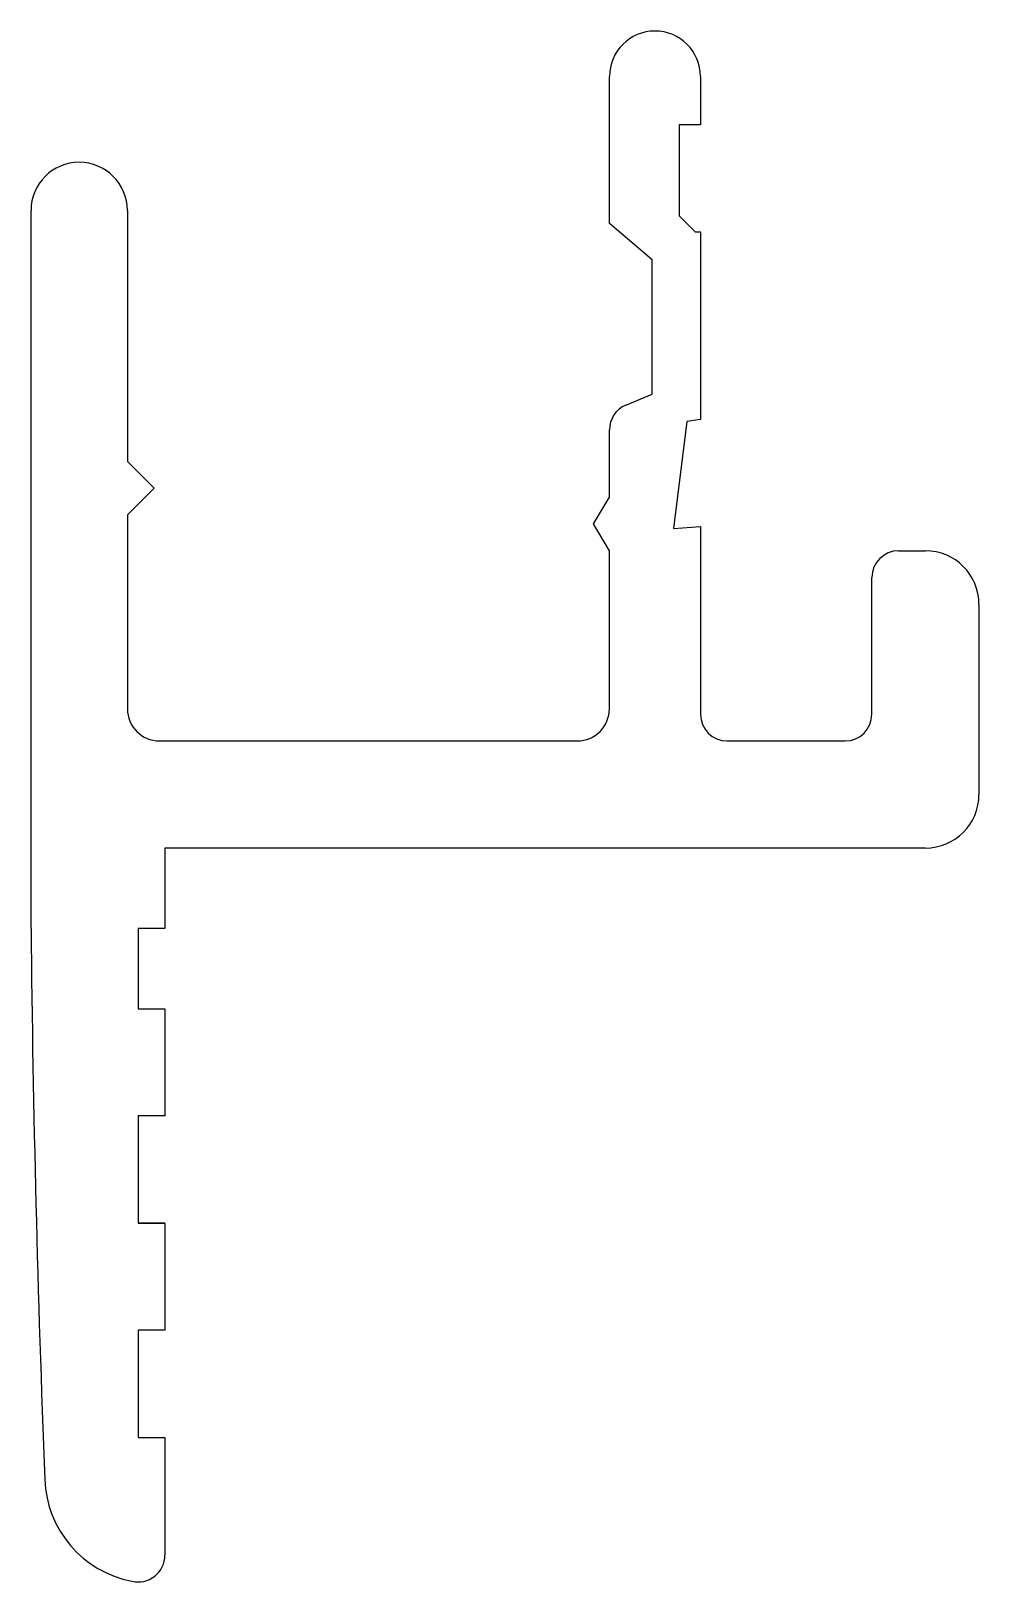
# Model space of a CAD drawing. Extents: x 435.5 to 453.2, y 262.7 to 291.7.
import ezdxf

# ---------------------------------------------------------------- set-up
doc = ezdxf.new("R2010")
doc.units = 0
doc.layers.get('0').update_dxf_attribs({"linetype": 'CONTINUOUS'})

msp = doc.modelspace()

# ---------------------------------------------------------------- linework, layer by layer
at = {"color": 0}
for p, q in [((446.305, 288.098), (446.305, 290.841)), ((448.005, 290.841), (448.005, 289.941)), ((448.005, 289.941), (447.605, 289.941)), ((447.605, 289.941), (447.605, 288.241)), ((435.505, 274.941), (435.505, 288.341)), ((437.305, 288.341), (437.305, 285.941)), ((447.105, 287.421), (446.305, 288.098)), ((447.605, 288.241), (447.905, 287.941)), ((447.905, 287.941), (448.005, 287.941)), ((448.005, 287.941), (448.005, 287.441)), ((447.105, 284.914), (447.105, 287.421)), ((448.005, 287.441), (448.005, 284.441)), ((437.305, 285.941), (437.305, 283.659)), ((446.612, 284.708), (447.105, 284.914)), ((447.753, 284.404), (447.503, 282.404)), ((448.005, 284.441), (447.753, 284.404)), ((446.305, 282.991), (446.305, 284.247)), ((437.305, 283.659), (437.805, 283.159)), ((437.805, 283.159), (437.305, 282.659)), ((446.005, 282.491), (446.305, 282.991)), ((437.305, 282.659), (437.305, 279.041)), ((446.305, 281.991), (446.005, 282.491)), ((447.503, 282.404), (448.005, 282.441)), ((448.005, 282.441), (448.005, 278.941)), ((446.305, 279.041), (446.305, 281.991)), ((451.705, 281.99), (452.205, 281.99)), ((451.205, 278.941), (451.205, 281.49)), ((453.205, 280.99), (453.205, 277.441)), ((437.905, 278.441), (445.705, 278.441)), ((448.505, 278.441), (450.705, 278.441)), ((452.205, 276.441), (438.005, 276.441)), ((438.005, 276.441), (438.005, 274.941)), ((438.005, 274.941), (437.505, 274.941)), ((437.505, 274.941), (437.505, 273.441)), ((437.505, 273.441), (438.005, 273.441)), ((438.005, 273.441), (438.005, 271.441)), ((438.005, 271.441), (437.505, 271.441)), ((437.505, 271.441), (437.505, 269.441)), ((437.505, 269.441), (438.005, 269.441)), ((438.005, 269.441), (437.505, 269.441)), ((437.505, 269.441), (438.005, 269.441)), ((438.005, 269.441), (438.005, 267.441)), ((438.005, 267.441), (437.505, 267.441)), ((437.505, 267.441), (437.505, 265.441)), ((437.505, 265.441), (438.005, 265.441)), ((438.005, 265.441), (438.005, 263.243))]:
    msp.add_line(p, q, dxfattribs=at)
for centre, radius, start, end in [((447.155, 290.841), 0.85, 360, 180), ((436.405, 288.341), 0.9, 0, 180), ((446.805, 284.247), 0.5, 112.6531, 180), ((451.705, 281.49), 0.5, 90, 180), ((452.205, 280.99), 1, 0, 90), ((437.905, 279.041), 0.6, 180, 270), ((445.705, 279.041), 0.6, 270, 0), ((448.505, 278.941), 0.5, 180, 270), ((450.705, 278.941), 0.5, 270, 0), ((452.205, 277.441), 1, 270, 0), ((780.51, 278.483), 345.023, 180.58824, 182.2971), ((437.763, 264.721), 2, 181.912, 259.1785), ((437.505, 263.243), 0.5, 256.4031, 0)]:
    msp.add_arc(centre, radius, start, end, dxfattribs=at)

doc.saveas('drawing.dxf')
